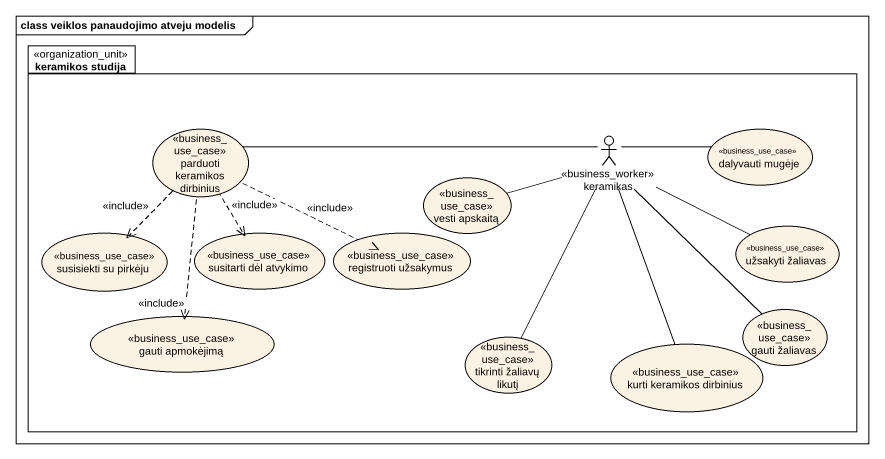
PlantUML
@startuml
mainframe class veiklos panaudojimo atveju modelis
package "keramikos studija" as keramikos_studija <<organization_unit>> {
  usecase "parduoti keramikos dirbinius" as parduoti_keramikos_dirbinius <<business_use_case>>
  actor keramikas <<business_worker>>
  usecase "dalyvauti mugėje" as dalyvauti_mugėje <<business_use_case>>
  usecase "vesti apskaitą" as vesti_apskaitą <<business_use_case>>
  usecase "susisiekti su pirkėju" as susisiekti_su_pirkėju <<business_use_case>>
  usecase "susitarti dėl atvykimo" as susitarti_dėl_atvykimo <<business_use_case>>
  usecase "registruoti užsakymus" as registruoti_užsakymus <<business_use_case>>
  usecase "užsakyti žaliavas" as užsakyti_žaliavas <<business_use_case>>
  usecase "gauti apmokėjimą" as gauti_apmokėjimą <<business_use_case>>
  usecase "tikrinti žaliavų likutį" as tikrinti_žaliavų_likutį <<business_use_case>>
  usecase "gauti žaliavas" as gauti_žaliavas <<business_use_case>>
  usecase "kurti keramikos dirbinius" as kurti_keramikos_dirbinius <<business_use_case>>
}
parduoti_keramikos_dirbinius -right- keramikas
parduoti_keramikos_dirbinius ..> susisiekti_su_pirkėju : <<include>>
parduoti_keramikos_dirbinius ..> susitarti_dėl_atvykimo : <<include>>
parduoti_keramikos_dirbinius .right.> registruoti_užsakymus : <<include>>
parduoti_keramikos_dirbinius ..> gauti_apmokėjimą : <<include>>
keramikas -left- vesti_apskaitą
keramikas -- tikrinti_žaliavų_likutį
keramikas -- gauti_žaliavas
dalyvauti_mugėje -left- keramikas
užsakyti_žaliavas -left- keramikas
kurti_keramikos_dirbinius -up- keramikas
@enduml
